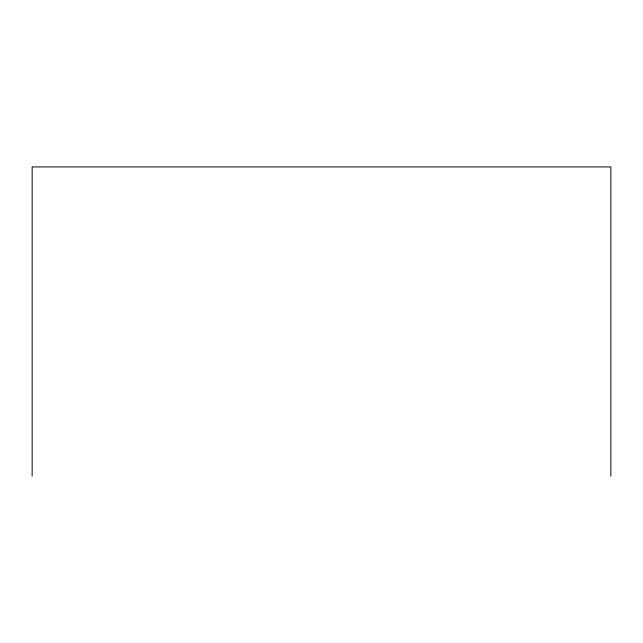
<?xml version="1.0" encoding="UTF-8"?>
<svg xmlns="http://www.w3.org/2000/svg" width="643" height="643" viewBox="0 0 643 643"><rect width="100%" height="100%" fill="white"/><g stroke="black" fill="none" stroke-linecap="round" stroke-linejoin="round"><path stroke-width="0.96" d="M610.85 476.077L610.85 166.923L32.15 166.923L32.15 476.077"/></g></svg>
